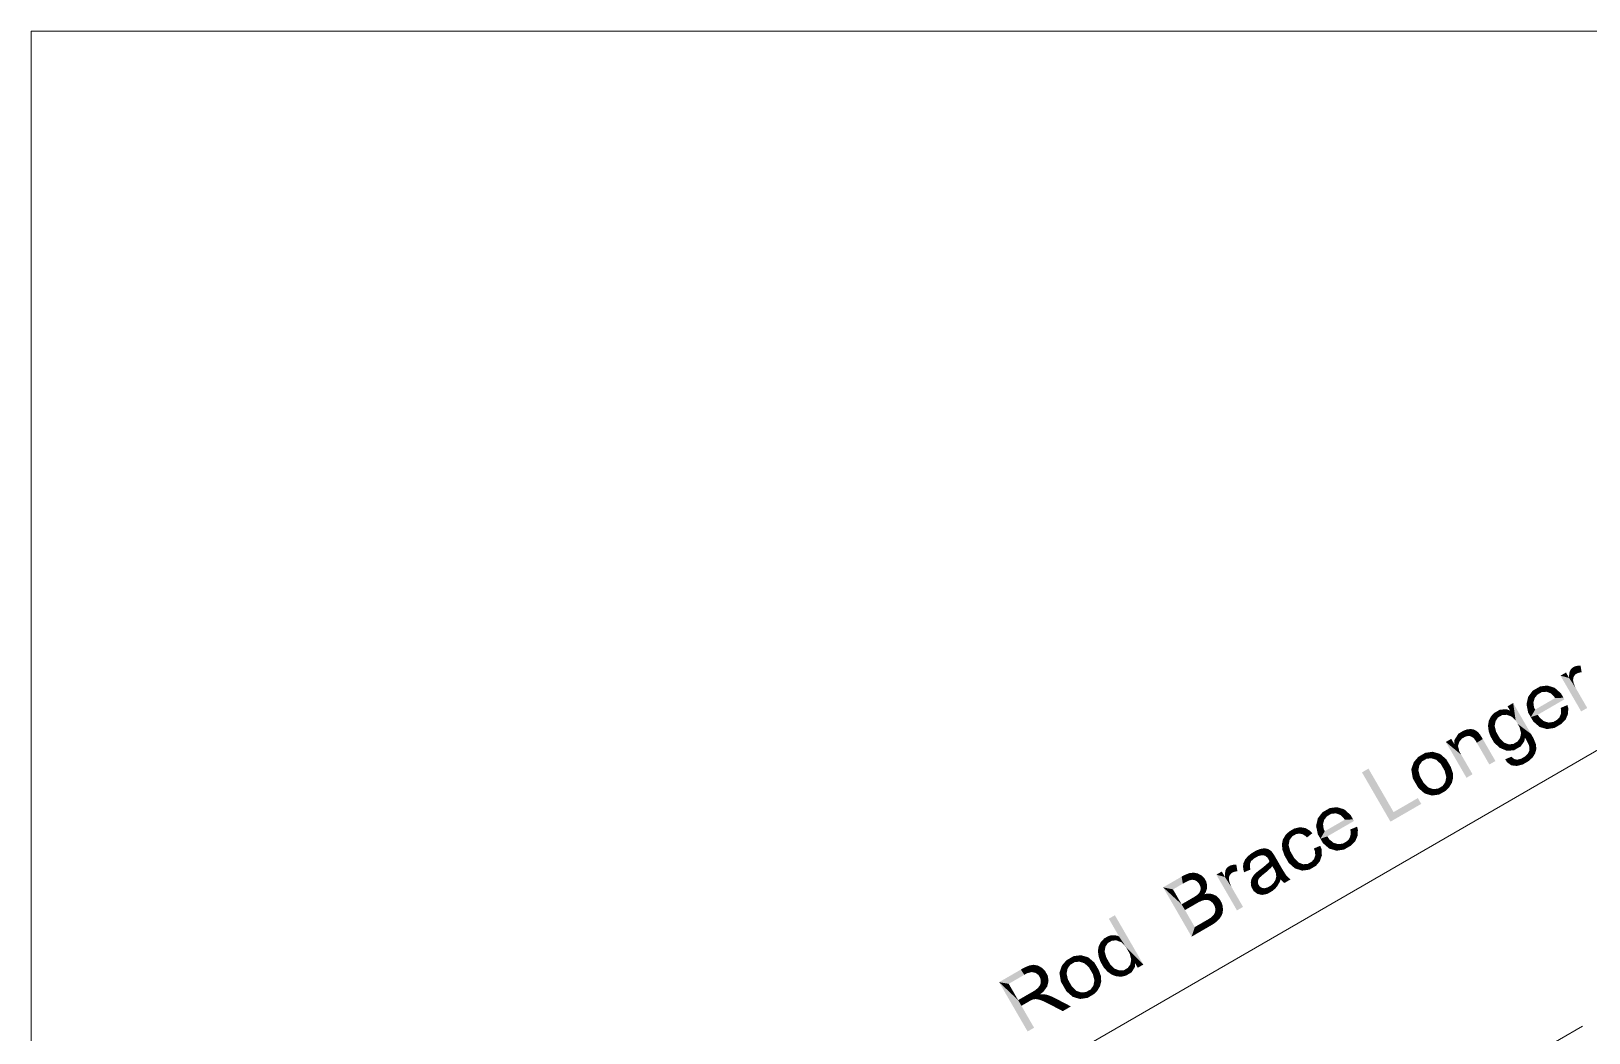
# Model space of a CAD drawing. Header units: millimetres. Extents: x 2 to 579, y 1 to 405.
# Drawn here: x 135.69 to 172.63, y 131.42 to 155.17 of the extents above; entities that cross this region are included whole.
import ezdxf

# ---------------------------------------------------------------- set-up
doc = ezdxf.new("R2010")
doc.units = ezdxf.units.MM
doc.linetypes.add('XKITLINE00', pattern=[0])
doc.layers.add('LinkedObject', color=7, linetype='Continuous', lineweight=0)

# ---------------------------------------------------------------- blocks, each defined once
blk = doc.blocks.new('*A4')
at = {"layer": 'LinkedObject'}
for points in [[(172.185, 140.005), (172.163, 139.834), (172.173, 139.979)], [(172.315, 139.92), (172.163, 139.834), (172.185, 140.005)], [(172.198, 140.031), (172.339, 139.934), (172.185, 140.005)], [(172.185, 140.005), (172.339, 139.934), (172.315, 139.92)], [(172.236, 140.072), (172.339, 139.934), (172.198, 140.031)], [(172.261, 140.087), (172.339, 139.934), (172.236, 140.072)], [(172.383, 140.127), (172.261, 140.087), (172.297, 140.108)], [(172.434, 140.126), (172.261, 140.087), (172.383, 140.127)], [(172.426, 139.964), (172.261, 140.087), (172.434, 140.126)], [(172.261, 140.087), (172.365, 139.949), (172.339, 139.934)], [(172.365, 139.949), (172.261, 140.087), (172.426, 139.964)], [(172.426, 139.964), (172.434, 140.126), (172.461, 139.964)], [(171.646, 139.655), (171.389, 139.583), (171.474, 139.632)], [(171.733, 139.628), (171.389, 139.583), (171.646, 139.655)], [(171.626, 139.507), (171.389, 139.583), (171.733, 139.628)], [(171.626, 139.507), (171.733, 139.628), (171.684, 139.486)], [(171.733, 139.628), (171.722, 139.472), (171.684, 139.486)], [(171.722, 139.472), (171.733, 139.628), (171.795, 139.407)], [(171.968, 139.47), (171.733, 139.628), (171.82, 139.601)], [(171.795, 139.407), (171.733, 139.628), (171.968, 139.47)], [(172.163, 139.834), (171.959, 139.888), (172.089, 139.963)], [(171.959, 139.888), (172.163, 139.834), (172.449, 139.04)], [(172.173, 139.979), (172.163, 139.834), (172.162, 139.893)], [(172.282, 139.882), (172.163, 139.834), (172.315, 139.92)], [(172.271, 139.857), (172.163, 139.834), (172.282, 139.882)], [(172.261, 139.832), (172.163, 139.834), (172.271, 139.857)], [(172.163, 139.834), (172.336, 139.567), (172.592, 139.123)], [(172.336, 139.567), (172.163, 139.834), (172.31, 139.612)], [(172.31, 139.612), (172.163, 139.834), (172.273, 139.703)], [(172.273, 139.703), (172.163, 139.834), (172.263, 139.748)], [(172.263, 139.748), (172.163, 139.834), (172.257, 139.778)], [(172.257, 139.778), (172.163, 139.834), (172.261, 139.832)], [(172.449, 139.04), (172.163, 139.834), (172.592, 139.123)], [(171.172, 139.301), (171.192, 139.012), (171.152, 139.21)], [(171.389, 139.583), (171.172, 139.301), (171.302, 139.533)], [(171.409, 139.437), (171.172, 139.301), (171.389, 139.583)], [(171.302, 139.533), (171.172, 139.301), (171.193, 139.391)], [(171.345, 139.356), (171.172, 139.301), (171.409, 139.437)], [(171.331, 139.304), (171.172, 139.301), (171.345, 139.356)], [(171.172, 139.301), (171.331, 139.304), (171.316, 139.251)], [(171.316, 139.251), (171.192, 139.012), (171.172, 139.301)], [(171.33, 139.141), (171.192, 139.012), (171.316, 139.251)], [(172.032, 139.358), (171.254, 138.905), (172.029, 139.365)], [(171.359, 139.084), (172.029, 139.365), (171.254, 138.905)], [(172.043, 139.339), (171.254, 138.905), (172.032, 139.358)], [(172.05, 139.326), (171.254, 138.905), (172.043, 139.339)], [(171.419, 138.961), (171.254, 138.905), (172.05, 139.326)], [(171.831, 139.357), (172.029, 139.365), (171.359, 139.084)], [(171.389, 139.583), (171.513, 139.497), (171.459, 139.466)], [(171.513, 139.497), (171.389, 139.583), (171.626, 139.507)], [(171.409, 139.437), (171.389, 139.583), (171.459, 139.466)], [(171.795, 139.407), (171.968, 139.47), (171.831, 139.357)], [(172.029, 139.365), (171.831, 139.357), (171.968, 139.47)], [(170.308, 138.921), (170.477, 138.897), (170.283, 138.869)], [(170.283, 138.869), (170.477, 138.897), (170.419, 138.811)], [(170.39, 139.006), (170.477, 138.897), (170.308, 138.921)], [(170.446, 139.038), (170.477, 138.897), (170.39, 139.006)], [(170.68, 139.092), (170.446, 139.038), (170.521, 139.082)], [(170.764, 139.06), (170.446, 139.038), (170.68, 139.092)], [(170.679, 138.961), (170.446, 139.038), (170.764, 139.06)], [(170.446, 139.038), (170.574, 138.953), (170.525, 138.925)], [(170.574, 138.953), (170.446, 139.038), (170.679, 138.961)], [(170.477, 138.897), (170.446, 139.038), (170.525, 138.925)], [(170.679, 138.961), (170.764, 139.06), (170.737, 138.942)], [(170.836, 139.239), (170.764, 139.06), (170.704, 139.162)], [(170.737, 138.942), (170.764, 139.06), (170.794, 138.922)], [(170.896, 138.825), (170.764, 139.06), (170.836, 139.239)], [(170.794, 138.922), (170.764, 139.06), (170.896, 138.825)], [(170.941, 138.747), (170.836, 139.239), (171.259, 138.507)], [(170.896, 138.825), (170.836, 139.239), (170.941, 138.747)], [(171.192, 139.012), (171.33, 139.141), (171.359, 139.084)], [(171.359, 139.084), (171.254, 138.905), (171.192, 139.012)], [(171.463, 138.894), (171.254, 138.905), (171.419, 138.961)], [(171.254, 138.905), (171.548, 138.647), (171.314, 138.802)], [(171.463, 138.894), (171.548, 138.647), (171.254, 138.905)], [(171.564, 138.81), (171.548, 138.647), (171.463, 138.894)], [(171.88, 138.844), (172.109, 138.915), (171.909, 138.703)], [(171.935, 138.904), (172.109, 138.915), (171.88, 138.844)], [(171.909, 138.703), (172.109, 138.915), (171.982, 138.746)], [(171.951, 138.941), (172.136, 138.978), (171.935, 138.904)], [(172.109, 138.915), (171.935, 138.904), (172.136, 138.978)], [(171.967, 138.977), (172.136, 138.978), (171.951, 138.941)], [(172.122, 139.192), (171.973, 139.069), (171.963, 139.124)], [(171.967, 138.977), (172.122, 139.192), (172.136, 138.978)], [(171.973, 139.069), (172.122, 139.192), (171.967, 138.977)], [(171.982, 138.746), (172.109, 138.915), (172.083, 138.852)], [(172.136, 138.978), (172.122, 139.192), (172.143, 139.116)], [(169.627, 138.565), (169.445, 138.367), (169.539, 138.514)], [(169.622, 138.397), (169.445, 138.367), (169.627, 138.565)], [(169.622, 138.397), (169.627, 138.565), (169.668, 138.423)], [(169.665, 138.587), (169.754, 138.455), (169.627, 138.565)], [(169.627, 138.565), (169.754, 138.455), (169.696, 138.44)], [(169.668, 138.423), (169.627, 138.565), (169.696, 138.44)], [(169.743, 138.614), (169.754, 138.455), (169.665, 138.587)], [(169.783, 138.618), (169.754, 138.455), (169.743, 138.614)], [(169.754, 138.455), (169.783, 138.618), (169.782, 138.455)], [(169.783, 138.618), (169.811, 138.454), (169.782, 138.455)], [(169.892, 138.615), (169.783, 138.618), (169.823, 138.623)], [(169.921, 138.601), (169.783, 138.618), (169.892, 138.615)], [(169.861, 138.436), (169.783, 138.618), (169.921, 138.601)], [(169.811, 138.454), (169.783, 138.618), (169.861, 138.436)], [(169.921, 138.601), (169.882, 138.419), (169.861, 138.436)], [(169.949, 138.588), (169.882, 138.419), (169.921, 138.601)], [(170.002, 138.548), (169.882, 138.419), (169.949, 138.588)], [(169.882, 138.419), (170.002, 138.548), (169.903, 138.403)], [(169.903, 138.403), (170.002, 138.548), (170.026, 138.521)], [(170.026, 138.521), (169.949, 138.342), (169.903, 138.403)], [(170.042, 138.504), (169.949, 138.342), (170.026, 138.521)], [(170.257, 138.817), (170.408, 138.753), (170.24, 138.702)], [(170.24, 138.702), (170.408, 138.753), (170.247, 138.638)], [(170.247, 138.638), (170.408, 138.753), (170.397, 138.695)], [(170.397, 138.695), (170.333, 138.389), (170.247, 138.638)], [(170.247, 138.638), (170.333, 138.389), (170.255, 138.574)], [(170.255, 138.574), (170.333, 138.389), (170.298, 138.449)], [(170.419, 138.811), (170.257, 138.817), (170.283, 138.869)], [(170.408, 138.753), (170.257, 138.817), (170.419, 138.811)], [(170.43, 138.561), (170.333, 138.389), (170.397, 138.695)], [(170.333, 138.389), (170.43, 138.561), (170.474, 138.484)], [(170.941, 138.747), (171.259, 138.507), (170.988, 138.666)], [(170.988, 138.666), (171.259, 138.507), (171.023, 138.528)], [(171.023, 138.528), (171.116, 138.418), (171.012, 138.47)], [(171.023, 138.528), (171.259, 138.507), (171.116, 138.418)], [(171.314, 138.802), (171.548, 138.647), (171.461, 138.673)], [(171.548, 138.647), (171.564, 138.81), (171.636, 138.622)], [(171.621, 138.793), (171.636, 138.622), (171.564, 138.81)], [(171.678, 138.776), (171.636, 138.622), (171.621, 138.793)], [(171.678, 138.776), (171.909, 138.703), (171.636, 138.622)], [(171.636, 138.622), (171.909, 138.703), (171.816, 138.649)], [(171.788, 138.791), (171.909, 138.703), (171.678, 138.776)], [(171.841, 138.821), (171.909, 138.703), (171.788, 138.791)], [(171.88, 138.844), (171.909, 138.703), (171.841, 138.821)], [(169.438, 138.27), (169.239, 138.316), (169.369, 138.391)], [(169.239, 138.316), (169.605, 138.014), (169.729, 137.468)], [(169.605, 138.014), (169.239, 138.316), (169.558, 138.096)], [(169.527, 138.225), (169.239, 138.316), (169.438, 138.27)], [(169.558, 138.096), (169.239, 138.316), (169.527, 138.225)], [(169.445, 138.367), (169.56, 138.322), (169.438, 138.27)], [(169.438, 138.27), (169.56, 138.322), (169.527, 138.225)], [(169.56, 138.322), (169.445, 138.367), (169.622, 138.397)], [(170.086, 138.436), (169.949, 138.342), (170.042, 138.504)], [(170.086, 138.436), (169.974, 138.298), (169.949, 138.342)], [(170.115, 138.386), (169.974, 138.298), (170.086, 138.436)], [(169.974, 138.298), (170.115, 138.386), (170.272, 137.782)], [(170.272, 137.782), (170.115, 138.386), (170.416, 137.865)], [(170.522, 138.401), (170.333, 138.389), (170.474, 138.484)], [(170.522, 138.401), (170.603, 138.142), (170.333, 138.389)], [(170.333, 138.389), (170.603, 138.142), (170.384, 138.3)], [(170.384, 138.3), (170.603, 138.142), (170.519, 138.177)], [(170.625, 138.298), (170.603, 138.142), (170.522, 138.401)], [(170.603, 138.142), (170.625, 138.298), (170.681, 138.279)], [(170.736, 138.26), (170.603, 138.142), (170.681, 138.279)], [(170.736, 138.26), (170.946, 138.172), (170.603, 138.142)], [(170.603, 138.142), (170.946, 138.172), (170.687, 138.106)], [(170.687, 138.106), (170.946, 138.172), (170.859, 138.121)], [(170.841, 138.27), (170.946, 138.172), (170.736, 138.26)], [(170.946, 138.172), (170.841, 138.27), (170.89, 138.299)], [(170.94, 138.327), (170.946, 138.172), (170.89, 138.299)], [(171.116, 138.418), (170.94, 138.327), (171, 138.413)], [(171.101, 138.335), (170.94, 138.327), (171.116, 138.418)], [(171.016, 138.212), (170.94, 138.327), (171.101, 138.335)], [(170.946, 138.172), (170.94, 138.327), (171.016, 138.212)], [(171.012, 138.47), (171.116, 138.418), (171, 138.413)], [(171.259, 138.507), (171.157, 138.348), (171.116, 138.418)], [(171.316, 138.408), (171.157, 138.348), (171.259, 138.507)], [(171.157, 138.348), (171.316, 138.408), (171.204, 138.254)], [(171.204, 138.254), (171.316, 138.408), (171.377, 138.257)], [(171.204, 138.254), (171.377, 138.257), (171.211, 138.229)], [(171.211, 138.229), (171.377, 138.257), (171.223, 138.187)], [(171.381, 138.204), (171.218, 138.111), (171.223, 138.187)], [(171.385, 138.151), (171.218, 138.111), (171.381, 138.204)], [(171.359, 138.049), (171.218, 138.111), (171.385, 138.151)], [(171.223, 138.187), (171.377, 138.257), (171.381, 138.204)], [(168.664, 138.008), (168.452, 137.76), (168.586, 137.963)], [(168.679, 137.858), (168.452, 137.76), (168.664, 138.008)], [(168.586, 137.963), (168.452, 137.76), (168.48, 137.839)], [(168.613, 137.766), (168.452, 137.76), (168.679, 137.858)], [(168.927, 138.084), (168.664, 138.008), (168.751, 138.059)], [(169.015, 138.059), (168.664, 138.008), (168.927, 138.084)], [(168.898, 137.93), (168.664, 138.008), (169.015, 138.059)], [(168.664, 138.008), (168.786, 137.92), (168.733, 137.889)], [(168.786, 137.92), (168.664, 138.008), (168.898, 137.93)], [(168.679, 137.858), (168.664, 138.008), (168.733, 137.889)], [(168.898, 137.93), (169.015, 138.059), (168.957, 137.911)], [(169.015, 138.059), (169.016, 137.891), (168.957, 137.911)], [(169.25, 137.907), (169.015, 138.059), (169.104, 138.033)], [(169.309, 137.807), (169.015, 138.059), (169.25, 137.907)], [(169.12, 137.793), (169.015, 138.059), (169.309, 137.807)], [(169.016, 137.891), (169.015, 138.059), (169.12, 137.793)], [(169.12, 137.793), (169.309, 137.807), (169.166, 137.714)], [(169.309, 137.807), (169.214, 137.631), (169.166, 137.714)], [(169.214, 137.631), (169.309, 137.807), (169.25, 137.487)], [(169.25, 137.487), (169.309, 137.807), (169.408, 137.521)], [(169.406, 137.582), (169.309, 137.807), (169.356, 137.725)], [(169.408, 137.521), (169.309, 137.807), (169.406, 137.582)], [(169.729, 137.468), (169.605, 138.014), (169.873, 137.551)], [(170.824, 137.938), (170.649, 137.908), (170.801, 137.968)], [(170.649, 137.908), (170.824, 137.938), (170.687, 137.839)], [(170.687, 137.839), (170.824, 137.938), (170.792, 137.762)], [(170.792, 137.762), (170.824, 137.938), (170.858, 137.755)], [(170.858, 137.755), (170.824, 137.938), (170.875, 137.905)], [(170.903, 137.902), (170.858, 137.755), (170.875, 137.905)], [(170.941, 137.898), (170.858, 137.755), (170.903, 137.902)], [(170.941, 137.898), (171.142, 137.828), (170.858, 137.755)], [(170.858, 137.755), (171.142, 137.828), (170.924, 137.748)], [(170.924, 137.748), (171.142, 137.828), (171.066, 137.784)], [(171.026, 137.92), (171.142, 137.828), (170.941, 137.898)], [(171.142, 137.828), (171.026, 137.92), (171.072, 137.947)], [(171.122, 137.975), (171.142, 137.828), (171.072, 137.947)], [(171.187, 138.04), (171.329, 138), (171.122, 137.975)], [(171.122, 137.975), (171.329, 138), (171.142, 137.828)], [(171.142, 137.828), (171.329, 138), (171.206, 137.865)], [(171.329, 138), (171.187, 138.04), (171.202, 138.075)], [(171.218, 138.111), (171.329, 138), (171.202, 138.075)], [(171.206, 137.865), (171.329, 138), (171.299, 137.951)], [(171.329, 138), (171.218, 138.111), (171.359, 138.049)], [(167.405, 137.685), (167.927, 136.427), (167.251, 137.595)], [(168.001, 136.654), (167.927, 136.427), (167.405, 137.685)], [(168.452, 137.76), (168.523, 137.337), (168.42, 137.666)], [(168.42, 137.666), (168.523, 137.337), (168.455, 137.454)], [(168.452, 137.76), (168.613, 137.766), (168.601, 137.705)], [(168.589, 137.645), (168.523, 137.337), (168.452, 137.76)], [(168.589, 137.645), (168.452, 137.76), (168.601, 137.705)], [(168.624, 137.503), (168.523, 137.337), (168.589, 137.645)], [(168.523, 137.337), (168.624, 137.503), (168.671, 137.422)], [(168.718, 137.34), (168.523, 137.337), (168.671, 137.422)], [(169.238, 137.425), (169.382, 137.346), (169.226, 137.364)], [(169.408, 137.521), (169.238, 137.425), (169.25, 137.487)], [(169.411, 137.46), (169.238, 137.425), (169.408, 137.521)], [(169.382, 137.346), (169.238, 137.425), (169.411, 137.46)], [(168.718, 137.34), (168.823, 137.071), (168.523, 137.337)], [(168.523, 137.337), (168.823, 137.071), (168.585, 137.229)], [(168.585, 137.229), (168.823, 137.071), (168.735, 137.097)], [(168.823, 137.239), (168.823, 137.071), (168.718, 137.34)], [(168.823, 137.071), (168.823, 137.239), (168.882, 137.219)], [(168.941, 137.199), (168.823, 137.071), (168.882, 137.219)], [(168.941, 137.199), (169.176, 137.123), (168.823, 137.071)], [(168.823, 137.071), (169.176, 137.123), (168.91, 137.046)], [(168.91, 137.046), (169.176, 137.123), (169.087, 137.072)], [(169.053, 137.21), (169.176, 137.123), (168.941, 137.199)], [(169.176, 137.123), (169.053, 137.21), (169.107, 137.241)], [(169.161, 137.272), (169.176, 137.123), (169.107, 137.241)], [(169.35, 137.293), (169.161, 137.272), (169.226, 137.364)], [(169.318, 137.24), (169.161, 137.272), (169.35, 137.293)], [(169.231, 137.155), (169.161, 137.272), (169.318, 137.24)], [(169.176, 137.123), (169.161, 137.272), (169.231, 137.155)], [(169.226, 137.364), (169.382, 137.346), (169.35, 137.293)], [(166.401, 136.7), (166.184, 136.417), (166.313, 136.649)], [(166.421, 136.554), (166.184, 136.417), (166.401, 136.7)], [(166.658, 136.771), (166.401, 136.7), (166.486, 136.749)], [(166.745, 136.745), (166.401, 136.7), (166.658, 136.771)], [(166.637, 136.624), (166.401, 136.7), (166.745, 136.745)], [(166.401, 136.7), (166.525, 136.614), (166.47, 136.583)], [(166.525, 136.614), (166.401, 136.7), (166.637, 136.624)], [(166.421, 136.554), (166.401, 136.7), (166.47, 136.583)], [(166.637, 136.624), (166.745, 136.745), (166.695, 136.602)], [(166.745, 136.745), (166.733, 136.589), (166.695, 136.602)], [(166.733, 136.589), (166.745, 136.745), (166.807, 136.524)], [(166.98, 136.586), (166.745, 136.745), (166.832, 136.718)], [(166.807, 136.524), (166.745, 136.745), (166.98, 136.586)], [(167.927, 136.427), (168.001, 136.654), (168.656, 136.848)], [(168.656, 136.848), (168.001, 136.654), (168.576, 136.986)], [(166.184, 136.417), (166.204, 136.129), (166.163, 136.327)], [(166.313, 136.649), (166.184, 136.417), (166.205, 136.508)], [(166.357, 136.473), (166.184, 136.417), (166.421, 136.554)], [(166.342, 136.42), (166.184, 136.417), (166.357, 136.473)], [(166.184, 136.417), (166.342, 136.42), (166.328, 136.368)], [(166.328, 136.368), (166.204, 136.129), (166.184, 136.417)], [(166.342, 136.258), (166.204, 136.129), (166.328, 136.368)], [(167.044, 136.475), (166.266, 136.022), (167.04, 136.481)], [(166.37, 136.201), (167.04, 136.481), (166.266, 136.022)], [(167.055, 136.456), (166.266, 136.022), (167.044, 136.475)], [(167.062, 136.443), (166.266, 136.022), (167.055, 136.456)], [(166.43, 136.078), (166.266, 136.022), (167.062, 136.443)], [(166.842, 136.473), (167.04, 136.481), (166.37, 136.201)], [(166.807, 136.524), (166.98, 136.586), (166.842, 136.473)], [(167.04, 136.481), (166.842, 136.473), (166.98, 136.586)], [(167.134, 136.308), (166.984, 136.186), (166.974, 136.241)], [(166.978, 136.094), (167.134, 136.308), (167.147, 136.095)], [(166.984, 136.186), (167.134, 136.308), (166.978, 136.094)], [(167.147, 136.095), (167.134, 136.308), (167.154, 136.233)], [(165.376, 136.005), (165.523, 135.931), (165.352, 135.888)], [(165.352, 135.888), (165.523, 135.931), (165.359, 135.824)], [(165.359, 135.824), (165.523, 135.931), (165.511, 135.873)], [(165.534, 135.99), (165.376, 136.005), (165.408, 136.058)], [(165.523, 135.931), (165.376, 136.005), (165.534, 135.99)], [(165.439, 136.11), (165.599, 136.08), (165.408, 136.058)], [(165.408, 136.058), (165.599, 136.08), (165.534, 135.99)], [(165.525, 136.194), (165.599, 136.08), (165.439, 136.11)], [(165.58, 136.226), (165.599, 136.08), (165.525, 136.194)], [(165.781, 136.295), (165.58, 136.226), (165.648, 136.265)], [(165.845, 136.286), (165.58, 136.226), (165.781, 136.295)], [(165.763, 136.145), (165.58, 136.226), (165.845, 136.286)], [(165.58, 136.226), (165.689, 136.131), (165.654, 136.111)], [(165.689, 136.131), (165.58, 136.226), (165.763, 136.145)], [(165.599, 136.08), (165.58, 136.226), (165.654, 136.111)], [(165.763, 136.145), (165.845, 136.286), (165.801, 136.138)], [(165.845, 136.286), (165.838, 136.131), (165.801, 136.138)], [(165.838, 136.131), (165.845, 136.286), (165.911, 136.087)], [(166.023, 136.209), (165.845, 136.286), (165.909, 136.276)], [(166.072, 136.152), (165.845, 136.286), (166.023, 136.209)], [(165.911, 136.087), (165.845, 136.286), (166.072, 136.152)], [(165.911, 136.087), (166.072, 136.152), (165.945, 136.05)], [(166.204, 136.129), (166.342, 136.258), (166.37, 136.201)], [(166.37, 136.201), (166.266, 136.022), (166.204, 136.129)], [(166.474, 136.01), (166.266, 136.022), (166.43, 136.078)], [(166.266, 136.022), (166.56, 135.764), (166.325, 135.919)], [(166.474, 136.01), (166.56, 135.764), (166.266, 136.022)], [(166.575, 135.926), (166.56, 135.764), (166.474, 136.01)], [(166.56, 135.764), (166.575, 135.926), (166.647, 135.738)], [(166.632, 135.91), (166.647, 135.738), (166.575, 135.926)], [(166.852, 135.938), (166.92, 135.82), (166.799, 135.907)], [(166.891, 135.961), (166.92, 135.82), (166.852, 135.938)], [(166.891, 135.961), (167.121, 136.032), (166.92, 135.82)], [(166.947, 136.02), (167.121, 136.032), (166.891, 135.961)], [(166.92, 135.82), (167.121, 136.032), (166.994, 135.862)], [(166.963, 136.057), (167.147, 136.095), (166.947, 136.02)], [(167.121, 136.032), (166.947, 136.02), (167.147, 136.095)], [(166.978, 136.094), (167.147, 136.095), (166.963, 136.057)], [(166.994, 135.862), (167.121, 136.032), (167.094, 135.968)], [(164.513, 135.569), (164.621, 135.489), (164.481, 135.53)], [(164.634, 135.679), (164.513, 135.569), (164.546, 135.608)], [(164.685, 135.55), (164.513, 135.569), (164.634, 135.679)], [(164.621, 135.489), (164.513, 135.569), (164.685, 135.55)], [(164.688, 135.71), (164.79, 135.61), (164.634, 135.679)], [(164.685, 135.55), (164.634, 135.679), (164.736, 135.579)], [(164.736, 135.579), (164.634, 135.679), (164.79, 135.61)], [(164.879, 135.787), (164.688, 135.71), (164.838, 135.78)], [(164.886, 135.633), (164.688, 135.71), (164.879, 135.787)], [(164.838, 135.78), (164.688, 135.71), (164.742, 135.742)], [(164.79, 135.61), (164.688, 135.71), (164.886, 135.633)], [(164.989, 135.79), (164.879, 135.787), (164.92, 135.793)], [(165.016, 135.78), (164.879, 135.787), (164.989, 135.79)], [(164.886, 135.633), (164.879, 135.787), (164.927, 135.625)], [(164.927, 135.625), (164.879, 135.787), (164.958, 135.619)], [(164.879, 135.787), (165.014, 135.569), (164.958, 135.619)], [(165.016, 135.78), (165.014, 135.569), (164.879, 135.787)], [(165.043, 135.77), (165.014, 135.569), (165.016, 135.78)], [(165.094, 135.734), (165.014, 135.569), (165.043, 135.77)], [(165.117, 135.708), (165.014, 135.569), (165.094, 135.734)], [(165.014, 135.569), (165.117, 135.708), (165.131, 135.692)], [(165.014, 135.569), (165.131, 135.692), (165.039, 135.525)], [(165.039, 135.525), (165.131, 135.692), (165.041, 135.521)], [(165.041, 135.521), (165.131, 135.692), (165.052, 135.502)], [(165.052, 135.502), (165.131, 135.692), (165.06, 135.487)], [(165.06, 135.487), (165.131, 135.692), (165.126, 135.375)], [(165.173, 135.628), (165.126, 135.375), (165.131, 135.692)], [(165.201, 135.58), (165.126, 135.375), (165.173, 135.628)], [(165.201, 135.58), (165.155, 135.322), (165.126, 135.375)], [(165.311, 135.389), (165.155, 135.322), (165.201, 135.58)], [(165.511, 135.873), (165.452, 135.557), (165.359, 135.824)], [(165.359, 135.824), (165.452, 135.557), (165.366, 135.759)], [(165.366, 135.759), (165.452, 135.557), (165.413, 135.626)], [(165.549, 135.731), (165.452, 135.557), (165.511, 135.873)], [(165.452, 135.557), (165.549, 135.731), (165.597, 135.647)], [(165.646, 135.561), (165.452, 135.557), (165.597, 135.647)], [(165.646, 135.561), (165.746, 135.293), (165.452, 135.557)], [(165.452, 135.557), (165.746, 135.293), (165.513, 135.451)], [(165.751, 135.456), (165.746, 135.293), (165.646, 135.561)], [(166.063, 135.482), (166.276, 135.558), (166.091, 135.34)], [(166.118, 135.548), (166.276, 135.558), (166.063, 135.482)], [(166.091, 135.34), (166.276, 135.558), (166.16, 135.38)], [(166.263, 135.855), (166.134, 135.733), (166.11, 135.792)], [(166.276, 135.558), (166.118, 135.548), (166.131, 135.591)], [(166.144, 135.633), (166.276, 135.558), (166.131, 135.591)], [(166.134, 135.733), (166.263, 135.855), (166.144, 135.633)], [(166.144, 135.633), (166.263, 135.855), (166.276, 135.558)], [(166.16, 135.38), (166.276, 135.558), (166.253, 135.489)], [(166.3, 135.627), (166.263, 135.855), (166.293, 135.775)], [(166.276, 135.558), (166.263, 135.855), (166.3, 135.627)], [(166.325, 135.919), (166.56, 135.764), (166.472, 135.79)], [(166.689, 135.893), (166.647, 135.738), (166.632, 135.91)], [(166.689, 135.893), (166.92, 135.82), (166.647, 135.738)], [(166.647, 135.738), (166.92, 135.82), (166.827, 135.766)], [(166.799, 135.907), (166.92, 135.82), (166.689, 135.893)], [(163.159, 135.207), (163.161, 135.037), (163.042, 135.162)], [(163.222, 135.05), (163.159, 135.207), (163.21, 135.213)], [(163.161, 135.037), (163.159, 135.207), (163.192, 135.043)], [(163.192, 135.043), (163.159, 135.207), (163.222, 135.05)], [(163.261, 135.218), (163.28, 135.043), (163.21, 135.213)], [(163.21, 135.213), (163.28, 135.043), (163.222, 135.05)], [(163.356, 135.2), (163.28, 135.043), (163.261, 135.218)], [(163.4, 135.177), (163.28, 135.043), (163.356, 135.2)], [(164.001, 135.116), (163.797, 135.17), (163.927, 135.245)], [(164.011, 135.261), (164.001, 135.116), (164, 135.176)], [(164.023, 135.288), (164.001, 135.116), (164.011, 135.261)], [(164.153, 135.203), (164.001, 135.116), (164.023, 135.288)], [(164.12, 135.165), (164.001, 135.116), (164.153, 135.203)], [(164.036, 135.314), (164.177, 135.217), (164.023, 135.288)], [(164.023, 135.288), (164.177, 135.217), (164.153, 135.203)], [(164.074, 135.355), (164.177, 135.217), (164.036, 135.314)], [(164.099, 135.37), (164.177, 135.217), (164.074, 135.355)], [(164.222, 135.41), (164.099, 135.37), (164.135, 135.39)], [(164.272, 135.409), (164.099, 135.37), (164.222, 135.41)], [(164.264, 135.247), (164.099, 135.37), (164.272, 135.409)], [(164.099, 135.37), (164.203, 135.232), (164.177, 135.217)], [(164.203, 135.232), (164.099, 135.37), (164.264, 135.247)], [(164.264, 135.247), (164.272, 135.409), (164.299, 135.247)], [(164.436, 135.411), (164.457, 135.229), (164.43, 135.37)], [(164.43, 135.37), (164.457, 135.229), (164.441, 135.28)], [(164.607, 135.457), (164.436, 135.411), (164.621, 135.489)], [(164.442, 135.451), (164.621, 135.489), (164.436, 135.411)], [(164.593, 135.426), (164.436, 135.411), (164.607, 135.457)], [(164.593, 135.426), (164.457, 135.229), (164.436, 135.411)], [(164.481, 135.53), (164.621, 135.489), (164.442, 135.451)], [(164.594, 135.343), (164.457, 135.229), (164.593, 135.426)], [(164.457, 135.229), (164.594, 135.343), (164.608, 135.291)], [(164.718, 135.195), (164.8, 135.066), (164.694, 135.17)], [(164.736, 135.213), (164.828, 135.103), (164.718, 135.195)], [(164.8, 135.066), (164.718, 135.195), (164.814, 135.084)], [(164.814, 135.084), (164.718, 135.195), (164.828, 135.103)], [(164.793, 135.26), (164.882, 135.154), (164.736, 135.213)], [(164.736, 135.213), (164.882, 135.154), (164.828, 135.103)], [(164.833, 135.29), (164.923, 135.186), (164.793, 135.26)], [(164.793, 135.26), (164.923, 135.186), (164.882, 135.154)], [(164.914, 135.35), (164.994, 135.242), (164.833, 135.29)], [(164.833, 135.29), (164.994, 135.242), (164.923, 135.186)], [(165.027, 135.449), (165.126, 135.375), (164.914, 135.35)], [(164.914, 135.35), (165.126, 135.375), (164.994, 135.242)], [(164.994, 135.242), (165.126, 135.375), (165.096, 135.337)], [(165.06, 135.487), (165.126, 135.375), (165.027, 135.449)], [(165.311, 135.389), (165.183, 135.275), (165.155, 135.322)], [(165.183, 135.275), (165.311, 135.389), (165.213, 135.196)], [(165.2, 135.048), (165.369, 135.289), (165.447, 135.165)], [(165.218, 135.125), (165.369, 135.289), (165.2, 135.048)], [(165.213, 135.196), (165.311, 135.389), (165.369, 135.289)], [(165.369, 135.289), (165.215, 135.165), (165.213, 135.196)], [(165.215, 135.165), (165.369, 135.289), (165.218, 135.125)], [(165.513, 135.451), (165.746, 135.293), (165.66, 135.319)], [(165.746, 135.293), (165.751, 135.456), (165.806, 135.436)], [(165.861, 135.417), (165.746, 135.293), (165.806, 135.436)], [(165.861, 135.417), (166.091, 135.34), (165.746, 135.293)], [(165.746, 135.293), (166.091, 135.34), (165.831, 135.266)], [(165.831, 135.266), (166.091, 135.34), (166.004, 135.29)], [(165.968, 135.427), (166.091, 135.34), (165.861, 135.417)], [(166.091, 135.34), (165.968, 135.427), (166.02, 135.457)], [(166.063, 135.482), (166.091, 135.34), (166.02, 135.457)], [(163.004, 134.957), (162.536, 134.87), (162.975, 135.124)], [(162.77, 134.821), (162.536, 134.87), (163.004, 134.957)], [(162.536, 134.87), (163.054, 134.331), (163.211, 133.701)], [(162.974, 134.468), (163.054, 134.331), (162.536, 134.87)], [(162.536, 134.87), (162.77, 134.821), (162.974, 134.468)], [(163.042, 135.162), (163.161, 135.037), (162.975, 135.124)], [(162.975, 135.124), (163.161, 135.037), (163.067, 134.993)], [(163.004, 134.957), (162.975, 135.124), (163.067, 134.993)], [(163.28, 135.043), (163.4, 135.177), (163.307, 135.029)], [(163.4, 135.177), (163.333, 135.015), (163.307, 135.029)], [(163.333, 135.015), (163.4, 135.177), (163.377, 134.972)], [(163.377, 134.972), (163.4, 135.177), (163.535, 135.049)], [(163.535, 135.049), (163.394, 134.943), (163.377, 134.972)], [(163.392, 134.74), (163.576, 134.884), (163.545, 134.751)], [(163.419, 134.795), (163.576, 134.884), (163.392, 134.74)], [(163.394, 134.943), (163.535, 135.049), (163.411, 134.912)], [(163.512, 135.089), (163.4, 135.177), (163.444, 135.153)], [(163.535, 135.049), (163.4, 135.177), (163.512, 135.089)], [(163.411, 134.912), (163.535, 135.049), (163.426, 134.852)], [(163.423, 134.823), (163.576, 134.884), (163.419, 134.795)], [(163.576, 134.884), (163.423, 134.823), (163.426, 134.852)], [(163.426, 134.852), (163.535, 135.049), (163.576, 134.884)], [(163.577, 134.929), (163.535, 135.049), (163.557, 135.011)], [(163.576, 134.884), (163.535, 135.049), (163.577, 134.929)], [(163.545, 134.751), (163.576, 134.884), (163.575, 134.839)], [(163.797, 135.17), (164.001, 135.116), (164.287, 134.323)], [(164.109, 135.14), (164.001, 135.116), (164.12, 135.165)], [(164.099, 135.115), (164.001, 135.116), (164.109, 135.14)], [(164.001, 135.116), (164.174, 134.849), (164.431, 134.406)], [(164.174, 134.849), (164.001, 135.116), (164.148, 134.895)], [(164.148, 134.895), (164.001, 135.116), (164.112, 134.985)], [(164.112, 134.985), (164.001, 135.116), (164.101, 135.031)], [(164.101, 135.031), (164.001, 135.116), (164.095, 135.06)], [(164.095, 135.06), (164.001, 135.116), (164.099, 135.115)], [(164.287, 134.323), (164.001, 135.116), (164.431, 134.406)], [(164.628, 135.059), (164.784, 135.005), (164.615, 134.997)], [(164.615, 134.997), (164.784, 135.005), (164.616, 134.963)], [(164.616, 134.963), (164.784, 135.005), (164.783, 134.984)], [(164.783, 134.984), (164.653, 134.833), (164.616, 134.963)], [(164.616, 134.963), (164.653, 134.833), (164.616, 134.929)], [(164.616, 134.929), (164.653, 134.833), (164.635, 134.864)], [(164.786, 135.026), (164.628, 135.059), (164.642, 135.088)], [(164.784, 135.005), (164.628, 135.059), (164.786, 135.026)], [(164.656, 135.117), (164.8, 135.066), (164.642, 135.088)], [(164.642, 135.088), (164.8, 135.066), (164.786, 135.026)], [(164.793, 134.944), (164.653, 134.833), (164.783, 134.984)], [(164.653, 134.833), (164.793, 134.944), (164.804, 134.925)], [(164.821, 134.897), (164.653, 134.833), (164.804, 134.925)], [(164.653, 134.833), (164.821, 134.897), (164.684, 134.78)], [(164.694, 135.17), (164.8, 135.066), (164.656, 135.117)], [(164.684, 134.78), (164.821, 134.897), (164.772, 134.714)], [(164.772, 134.714), (164.821, 134.897), (164.829, 134.702)], [(164.829, 134.702), (164.821, 134.897), (164.87, 134.861)], [(164.87, 134.861), (164.886, 134.69), (164.829, 134.702)], [(164.903, 134.855), (164.886, 134.69), (164.87, 134.861)], [(164.935, 134.848), (164.886, 134.69), (164.903, 134.855)], [(164.886, 134.69), (164.935, 134.848), (165.013, 134.717)], [(165.082, 134.758), (164.935, 134.848), (165.01, 134.866)], [(165.013, 134.717), (164.935, 134.848), (165.082, 134.758)], [(165.052, 134.89), (165.124, 134.782), (165.01, 134.866)], [(165.01, 134.866), (165.124, 134.782), (165.082, 134.758)], [(165.093, 134.914), (165.124, 134.782), (165.052, 134.89)], [(165.224, 134.877), (165.093, 134.914), (165.156, 134.974)], [(165.195, 134.842), (165.093, 134.914), (165.224, 134.877)], [(165.124, 134.782), (165.093, 134.914), (165.195, 134.842)], [(165.323, 135.061), (165.156, 134.974), (165.178, 135.011)], [(165.302, 135.004), (165.156, 134.974), (165.323, 135.061)], [(165.253, 134.912), (165.156, 134.974), (165.302, 135.004)], [(165.224, 134.877), (165.156, 134.974), (165.253, 134.912)], [(165.447, 135.165), (165.323, 135.061), (165.178, 135.011)], [(165.2, 135.048), (165.447, 135.165), (165.178, 135.011)], [(165.323, 135.061), (165.447, 135.165), (165.343, 135.033)], [(165.343, 135.033), (165.447, 135.165), (165.467, 135.141)], [(165.467, 135.141), (165.388, 134.989), (165.343, 135.033)], [(165.487, 135.117), (165.388, 134.989), (165.467, 135.141)], [(165.487, 135.117), (165.412, 134.973), (165.388, 134.989)], [(165.534, 135.076), (165.412, 134.973), (165.487, 135.117)], [(165.412, 134.973), (165.534, 135.076), (165.562, 135.06)], [(163.325, 134.487), (162.974, 134.468), (163.227, 134.615)], [(163.054, 134.331), (162.974, 134.468), (163.325, 134.487)], [(163.38, 134.519), (163.227, 134.615), (163.279, 134.645)], [(163.325, 134.487), (163.227, 134.615), (163.38, 134.519)], [(163.279, 134.645), (163.515, 134.707), (163.38, 134.519)], [(163.349, 134.694), (163.515, 134.707), (163.279, 134.645)], [(163.367, 134.714), (163.545, 134.751), (163.349, 134.694)], [(163.515, 134.707), (163.349, 134.694), (163.545, 134.751)], [(163.392, 134.74), (163.545, 134.751), (163.367, 134.714)], [(163.38, 134.519), (163.515, 134.707), (163.472, 134.559)], [(163.515, 134.707), (163.543, 134.574), (163.472, 134.559)], [(163.689, 134.715), (163.515, 134.707), (163.577, 134.722)], [(163.609, 134.567), (163.515, 134.707), (163.689, 134.715)], [(163.543, 134.574), (163.515, 134.707), (163.609, 134.567)], [(163.609, 134.567), (163.689, 134.715), (163.64, 134.553)], [(163.64, 134.553), (163.689, 134.715), (163.67, 134.538)], [(163.67, 134.538), (163.689, 134.715), (163.739, 134.694)], [(163.739, 134.694), (163.72, 134.491), (163.67, 134.538)], [(163.789, 134.673), (163.72, 134.491), (163.739, 134.694)], [(163.869, 134.601), (163.72, 134.491), (163.789, 134.673)], [(163.898, 134.55), (163.72, 134.491), (163.869, 134.601)], [(163.72, 134.491), (163.898, 134.55), (163.739, 134.459)], [(163.898, 134.55), (163.755, 134.431), (163.739, 134.459)], [(163.755, 134.431), (163.898, 134.55), (163.772, 134.375)], [(163.772, 134.375), (163.898, 134.55), (163.952, 134.378)], [(163.949, 134.423), (163.898, 134.55), (163.922, 134.509)], [(163.952, 134.378), (163.898, 134.55), (163.949, 134.423)], [(161.392, 134.209), (161.49, 133.706), (161.248, 134.126)], [(161.392, 134.209), (161.649, 133.462), (161.49, 133.706)], [(161.649, 133.462), (161.392, 134.209), (162.067, 133.04)], [(163.211, 133.701), (163.054, 134.331), (163.286, 133.928)], [(163.578, 134.097), (163.657, 133.959), (163.286, 133.928)], [(163.615, 134.119), (163.713, 133.991), (163.578, 134.097)], [(163.578, 134.097), (163.713, 133.991), (163.657, 133.959)], [(163.667, 134.152), (163.802, 134.055), (163.615, 134.119)], [(163.615, 134.119), (163.802, 134.055), (163.713, 133.991)], [(163.68, 134.164), (163.802, 134.055), (163.667, 134.152)], [(163.834, 134.087), (163.68, 134.164), (163.704, 134.184)], [(163.802, 134.055), (163.68, 134.164), (163.834, 134.087)], [(163.74, 134.226), (163.914, 134.185), (163.704, 134.184)], [(163.704, 134.184), (163.914, 134.185), (163.834, 134.087)], [(163.929, 134.219), (163.74, 134.226), (163.763, 134.269)], [(163.914, 134.185), (163.74, 134.226), (163.929, 134.219)], [(163.774, 134.319), (163.943, 134.253), (163.763, 134.269)], [(163.763, 134.269), (163.943, 134.253), (163.929, 134.219)], [(163.952, 134.378), (163.774, 134.319), (163.772, 134.375)], [(163.955, 134.332), (163.774, 134.319), (163.952, 134.378)], [(163.943, 134.253), (163.774, 134.319), (163.955, 134.332)], [(163.834, 134.087), (163.914, 134.185), (163.867, 134.119)], [(161.228, 133.71), (161.322, 133.606), (161.19, 133.688)], [(161.305, 133.734), (161.322, 133.606), (161.228, 133.71)], [(161.345, 133.735), (161.322, 133.606), (161.305, 133.734)], [(161.345, 133.735), (161.428, 133.613), (161.322, 133.606)], [(161.384, 133.736), (161.428, 133.613), (161.345, 133.735)], [(161.457, 133.721), (161.428, 133.613), (161.384, 133.736)], [(161.49, 133.706), (161.428, 133.613), (161.457, 133.721)], [(163.286, 133.928), (163.657, 133.959), (163.211, 133.701)], [(161.007, 133.473), (161.158, 133.407), (160.989, 133.357)], [(160.989, 133.357), (161.158, 133.407), (160.998, 133.293)], [(160.998, 133.293), (161.158, 133.407), (161.149, 133.349)], [(161.149, 133.349), (161.089, 133.039), (160.998, 133.293)], [(161.168, 133.464), (161.007, 133.473), (161.033, 133.524)], [(161.158, 133.407), (161.007, 133.473), (161.168, 133.464)], [(161.059, 133.576), (161.225, 133.55), (161.033, 133.524)], [(161.033, 133.524), (161.225, 133.55), (161.168, 133.464)], [(161.138, 133.658), (161.225, 133.55), (161.059, 133.576)], [(161.188, 133.208), (161.089, 133.039), (161.149, 133.349)], [(161.19, 133.688), (161.225, 133.55), (161.138, 133.658)], [(161.19, 133.688), (161.322, 133.606), (161.273, 133.577)], [(161.225, 133.55), (161.19, 133.688), (161.273, 133.577)], [(161.428, 133.613), (161.49, 133.706), (161.485, 133.591)], [(161.485, 133.591), (161.49, 133.706), (161.542, 133.57)], [(161.49, 133.706), (161.649, 133.462), (161.542, 133.57)], [(161.649, 133.462), (162.067, 133.04), (161.699, 133.375)], [(161.699, 133.375), (162.067, 133.04), (161.744, 133.296)], [(159.419, 133.027), (159.163, 132.921), (159.369, 133.019)], [(159.419, 132.862), (159.163, 132.921), (159.419, 133.027)], [(159.369, 133.019), (159.163, 132.921), (159.241, 132.966)], [(159.468, 133.034), (159.465, 132.852), (159.419, 133.027)], [(159.419, 133.027), (159.465, 132.852), (159.419, 132.862)], [(159.465, 132.852), (159.468, 133.034), (159.51, 132.843)], [(159.613, 132.99), (159.468, 133.034), (159.565, 133.016)], [(159.51, 132.843), (159.468, 133.034), (159.613, 132.99)], [(159.613, 132.99), (159.58, 132.792), (159.51, 132.843)], [(159.66, 132.964), (159.58, 132.792), (159.613, 132.99)], [(160.321, 133.186), (160.109, 132.938), (160.243, 133.141)], [(160.336, 133.036), (160.109, 132.938), (160.321, 133.186)], [(160.243, 133.141), (160.109, 132.938), (160.137, 133.017)], [(160.27, 132.944), (160.109, 132.938), (160.336, 133.036)], [(160.584, 133.262), (160.321, 133.186), (160.408, 133.237)], [(160.672, 133.237), (160.321, 133.186), (160.584, 133.262)], [(160.555, 133.108), (160.321, 133.186), (160.672, 133.237)], [(160.321, 133.186), (160.443, 133.098), (160.39, 133.067)], [(160.443, 133.098), (160.321, 133.186), (160.555, 133.108)], [(160.336, 133.036), (160.321, 133.186), (160.39, 133.067)], [(160.555, 133.108), (160.672, 133.237), (160.614, 133.089)], [(160.672, 133.237), (160.673, 133.069), (160.614, 133.089)], [(160.907, 133.085), (160.672, 133.237), (160.761, 133.211)], [(160.966, 132.985), (160.672, 133.237), (160.907, 133.085)], [(160.777, 132.971), (160.672, 133.237), (160.966, 132.985)], [(160.673, 133.069), (160.672, 133.237), (160.777, 132.971)], [(160.777, 132.971), (160.966, 132.985), (160.823, 132.892)], [(160.966, 132.985), (160.871, 132.809), (160.823, 132.892)], [(160.871, 132.809), (160.966, 132.985), (160.907, 132.665)], [(160.907, 132.665), (160.966, 132.985), (161.065, 132.699)], [(161.063, 132.76), (160.966, 132.985), (161.013, 132.903)], [(161.065, 132.699), (160.966, 132.985), (161.063, 132.76)], [(160.998, 133.293), (161.089, 133.039), (161.007, 133.229)], [(161.007, 133.229), (161.089, 133.039), (161.052, 133.102)], [(161.089, 133.039), (161.188, 133.208), (161.236, 133.124)], [(161.283, 133.042), (161.089, 133.039), (161.236, 133.124)], [(161.089, 133.039), (161.283, 133.042), (161.126, 132.974)], [(161.126, 132.974), (161.283, 133.042), (161.216, 132.872)], [(161.216, 132.872), (161.283, 133.042), (161.268, 132.836)], [(161.268, 132.836), (161.283, 133.042), (161.388, 132.941)], [(161.7, 132.961), (161.872, 133.07), (161.708, 132.808)], [(161.758, 133.045), (161.872, 133.07), (161.7, 132.961)], [(161.708, 132.808), (161.872, 133.07), (161.786, 132.853)], [(161.744, 133.296), (162.067, 133.04), (161.779, 133.16)], [(161.872, 133.07), (161.758, 133.045), (161.769, 133.103)], [(161.779, 133.16), (161.872, 133.07), (161.769, 133.103)], [(161.779, 133.16), (162.067, 133.04), (161.872, 133.07)], [(161.786, 132.853), (161.872, 133.07), (161.868, 132.984)], [(161.872, 133.07), (162.067, 133.04), (161.934, 132.963)], [(159.244, 132.796), (158.646, 132.622), (159.163, 132.921)], [(158.875, 132.583), (158.646, 132.622), (159.244, 132.796)], [(159.098, 132.196), (159.322, 131.453), (158.646, 132.622)], [(158.646, 132.622), (158.875, 132.583), (159.098, 132.196)], [(159.163, 132.921), (159.309, 132.834), (159.244, 132.796)], [(159.309, 132.834), (159.163, 132.921), (159.419, 132.862)], [(159.735, 132.89), (159.58, 132.792), (159.66, 132.964)], [(159.763, 132.842), (159.58, 132.792), (159.735, 132.89)], [(159.58, 132.792), (159.763, 132.842), (159.604, 132.751)], [(159.763, 132.842), (159.62, 132.722), (159.604, 132.751)], [(159.62, 132.722), (159.763, 132.842), (159.635, 132.661)], [(159.633, 132.628), (159.804, 132.586), (159.632, 132.595)], [(159.635, 132.661), (159.804, 132.586), (159.633, 132.628)], [(159.635, 132.661), (159.763, 132.842), (159.804, 132.586)], [(159.819, 132.652), (159.763, 132.842), (159.799, 132.78)], [(159.804, 132.586), (159.763, 132.842), (159.819, 132.652)], [(160.109, 132.938), (160.18, 132.515), (160.077, 132.844)], [(160.077, 132.844), (160.18, 132.515), (160.112, 132.632)], [(160.109, 132.938), (160.27, 132.944), (160.258, 132.883)], [(160.246, 132.823), (160.18, 132.515), (160.109, 132.938)], [(160.246, 132.823), (160.109, 132.938), (160.258, 132.883)], [(160.281, 132.681), (160.18, 132.515), (160.246, 132.823)], [(160.18, 132.515), (160.281, 132.681), (160.327, 132.6)], [(160.895, 132.603), (161.039, 132.524), (160.883, 132.542)], [(161.065, 132.699), (160.895, 132.603), (160.907, 132.665)], [(161.068, 132.638), (160.895, 132.603), (161.065, 132.699)], [(161.039, 132.524), (160.895, 132.603), (161.068, 132.638)], [(161.388, 132.941), (161.431, 132.759), (161.268, 132.836)], [(161.268, 132.836), (161.431, 132.759), (161.32, 132.799)], [(161.445, 132.92), (161.431, 132.759), (161.388, 132.941)], [(161.431, 132.759), (161.445, 132.92), (161.49, 132.756)], [(161.49, 132.756), (161.445, 132.92), (161.503, 132.9)], [(161.503, 132.9), (161.708, 132.808), (161.49, 132.756)], [(161.49, 132.756), (161.708, 132.808), (161.548, 132.752)], [(161.607, 132.906), (161.708, 132.808), (161.503, 132.9)], [(161.548, 132.752), (161.708, 132.808), (161.658, 132.778)], [(161.708, 132.808), (161.607, 132.906), (161.653, 132.933)], [(161.7, 132.961), (161.708, 132.808), (161.653, 132.933)], [(159.355, 132.165), (159.098, 132.196), (159.43, 132.388)], [(159.355, 132.165), (159.43, 132.388), (159.385, 132.182)], [(159.385, 132.182), (159.43, 132.388), (159.429, 132.204)], [(159.429, 132.204), (159.43, 132.388), (159.444, 132.209)], [(159.509, 132.22), (159.43, 132.388), (159.483, 132.418)], [(159.444, 132.209), (159.43, 132.388), (159.465, 132.215)], [(159.465, 132.215), (159.43, 132.388), (159.509, 132.22)], [(159.56, 132.477), (159.618, 132.334), (159.483, 132.418)], [(159.509, 132.22), (159.483, 132.418), (159.533, 132.219)], [(159.483, 132.418), (159.618, 132.334), (159.533, 132.219)], [(159.533, 132.219), (159.618, 132.334), (159.556, 132.217)], [(159.618, 132.334), (159.618, 132.201), (159.556, 132.217)], [(159.583, 132.505), (159.804, 132.586), (159.56, 132.477)], [(159.788, 132.52), (159.56, 132.477), (159.804, 132.586)], [(159.696, 132.394), (159.56, 132.477), (159.788, 132.52)], [(159.618, 132.334), (159.56, 132.477), (159.696, 132.394)], [(159.607, 132.533), (159.804, 132.586), (159.583, 132.505)], [(159.804, 132.586), (159.607, 132.533), (159.632, 132.595)], [(159.657, 132.337), (159.618, 132.201), (159.618, 132.334)], [(159.618, 132.201), (159.657, 132.337), (159.656, 132.186)], [(159.656, 132.186), (159.657, 132.337), (159.694, 132.171)], [(159.745, 132.33), (159.657, 132.337), (159.721, 132.335)], [(159.694, 132.171), (159.657, 132.337), (159.745, 132.33)], [(159.745, 132.33), (159.796, 132.122), (159.694, 132.171)], [(159.797, 132.318), (159.796, 132.122), (159.745, 132.33)], [(159.906, 132.277), (159.796, 132.122), (159.797, 132.318)], [(159.796, 132.122), (159.906, 132.277), (159.861, 132.089)], [(159.861, 132.089), (159.906, 132.277), (159.963, 132.248)], [(159.861, 132.089), (159.963, 132.248), (160.156, 131.935)], [(160.156, 131.935), (159.963, 132.248), (160.349, 132.047)], [(160.374, 132.518), (160.18, 132.515), (160.327, 132.6)], [(160.374, 132.518), (160.479, 132.249), (160.18, 132.515)], [(160.18, 132.515), (160.479, 132.249), (160.242, 132.407)], [(160.242, 132.407), (160.479, 132.249), (160.392, 132.275)], [(160.48, 132.417), (160.479, 132.249), (160.374, 132.518)], [(160.479, 132.249), (160.48, 132.417), (160.539, 132.397)], [(160.598, 132.377), (160.479, 132.249), (160.539, 132.397)], [(160.598, 132.377), (160.832, 132.301), (160.479, 132.249)], [(160.479, 132.249), (160.832, 132.301), (160.567, 132.224)], [(160.567, 132.224), (160.832, 132.301), (160.744, 132.25)], [(160.71, 132.388), (160.832, 132.301), (160.598, 132.377)], [(160.832, 132.301), (160.71, 132.388), (160.764, 132.42)], [(160.818, 132.45), (160.832, 132.301), (160.764, 132.42)], [(161.007, 132.471), (160.818, 132.45), (160.883, 132.542)], [(160.975, 132.418), (160.818, 132.45), (161.007, 132.471)], [(160.888, 132.333), (160.818, 132.45), (160.975, 132.418)], [(160.832, 132.301), (160.818, 132.45), (160.888, 132.333)], [(160.883, 132.542), (161.039, 132.524), (161.007, 132.471)], [(159.098, 132.196), (159.176, 132.061), (159.322, 131.453)], [(159.176, 132.061), (159.098, 132.196), (159.355, 132.165)], [(159.322, 131.453), (159.176, 132.061), (159.476, 131.542)]]:
    blk.add_hatch(color=7, dxfattribs=at).paths.add_polyline_path(points, flags=17)
at = {"layer": 'LinkedObject', "color": 2, "linetype": 'XKITLINE00', "lineweight": 0}
for p, q in [((135.694, 83.676), (135.694, 155.168)), ((135.694, 155.168), (219.846, 155.168))]:
    blk.add_line(p, q, dxfattribs=at)
at = {"layer": 'LinkedObject', "color": 6, "linetype": 'XKITLINE00', "lineweight": 0}
for p, q in [((151.56, 125.831), (192.953, 149.755)), ((163.322, 126.287), (172.481, 131.581))]:
    blk.add_line(p, q, dxfattribs=at)

msp = doc.modelspace()

# ---------------------------------------------------------------- block references
at = {"lineweight": 0}
msp.add_blockref('*A4', (0, 0), dxfattribs=at)

doc.saveas('drawing.dxf')
